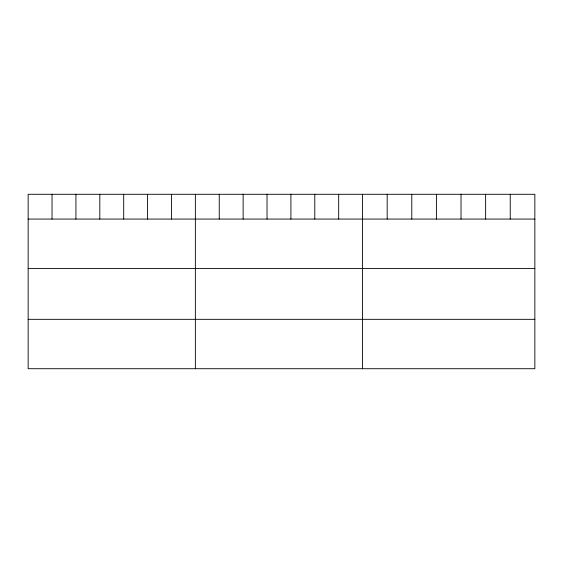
<?xml version="1.0" encoding="UTF-8"?>
<svg xmlns="http://www.w3.org/2000/svg" width="563" height="563" viewBox="0 0 563 563"><rect width="100%" height="100%" fill="white"/><g stroke="black" fill="none" stroke-linecap="round" stroke-linejoin="round"><path stroke-width="0.84" d="M534.85 219.063L534.85 368.716L28.15 368.716L28.15 194.284L534.85 194.284L534.85 219.063L28.15 219.063M28.15 268.445L534.85 268.445M28.15 319.327L534.85 319.327M510.24 194.284L510.24 219.063M485.63 194.284L485.63 219.063M461.02 194.284L461.02 219.063M436.402 194.284L436.402 219.063M411.792 194.284L411.792 219.063M387.182 194.284L387.182 219.063M362.572 194.284L362.572 368.716M338.687 194.284L338.687 219.063M314.794 194.284L314.794 219.063M290.909 194.284L290.909 219.063M267.024 194.284L267.024 219.063M243.139 194.284L243.139 219.063M219.246 194.284L219.246 219.063M195.361 194.284L195.361 368.716M171.476 194.284L171.476 219.063M147.583 194.284L147.583 219.063M123.698 194.284L123.698 219.063M99.813 194.284L99.813 219.063M75.928 194.284L75.928 219.063M52.035 194.284L52.035 219.063"/></g></svg>
